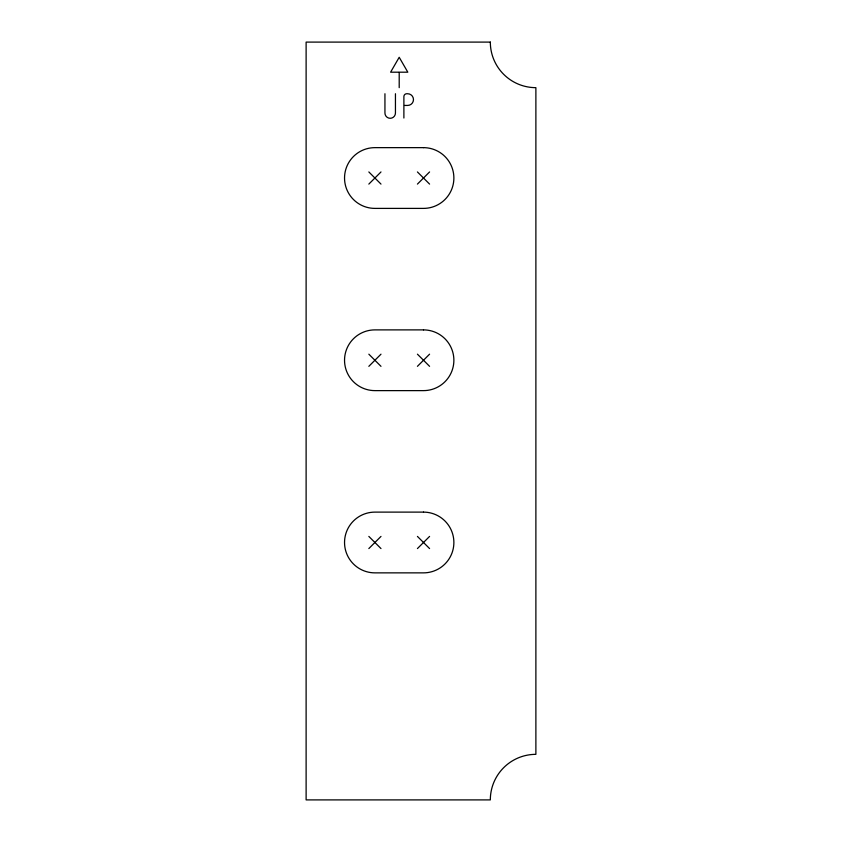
<?xml version="1.0" encoding="UTF-8"?>
<svg xmlns="http://www.w3.org/2000/svg" width="842" height="842" viewBox="0 0 842 842"><rect width="100%" height="100%" fill="white"/><g stroke="black" fill="none" stroke-linecap="round" stroke-linejoin="round"><path stroke-width="1.26" d="M368.838 184.093L380.984 171.947M417.432 184.093L429.578 171.947M368.838 366.333L380.984 354.177M417.432 366.333L429.578 354.177M368.838 548.563L380.984 536.417M417.432 548.563L429.578 536.417M398.603 72.191L390.604 72.191L399.203 57.288L407.812 72.191L399.203 72.191L399.203 87.663M404.486 105.439L407.623 105.439A5.852 5.852 0 0 0 413.475 99.588A5.852 5.852 0 0 0 407.623 93.736L406.728 93.736A2.852 2.852 0 0 0 403.886 96.577L403.886 118.027M417.432 171.947L429.578 184.093M368.838 171.947L380.984 184.093M417.432 354.177L429.578 366.333M368.838 354.177L380.984 366.333M417.432 536.417L429.578 548.563M368.838 536.417L380.984 548.563M395.445 93.736L395.445 113.038A5.252 5.252 0 0 1 390.193 118.29A5.252 5.252 0 0 1 384.941 113.038L384.941 93.736M490.328 42.1L306.12 42.1L306.12 799.9L490.328 799.9A45.563 45.563 0 0 1 535.88 754.337L535.88 87.663A45.563 45.563 0 0 1 490.328 42.1M423.505 147.645L374.911 147.645A30.375 30.375 0 0 0 344.536 178.02A30.375 30.375 0 0 0 374.911 208.395L423.505 208.395A30.375 30.375 0 0 0 453.88 178.02A30.375 30.375 0 0 0 423.505 147.645M423.505 329.885L374.911 329.885A30.375 30.375 0 0 0 344.536 360.25A30.375 30.375 0 0 0 374.911 390.625L423.505 390.625A30.375 30.375 0 0 0 453.88 360.25A30.375 30.375 0 0 0 423.505 329.885M423.505 512.115L374.911 512.115A30.375 30.375 0 0 0 344.536 542.49A30.375 30.375 0 0 0 374.911 572.865L423.505 572.865A30.375 30.375 0 0 0 453.88 542.49A30.375 30.375 0 0 0 423.505 512.115"/></g></svg>
